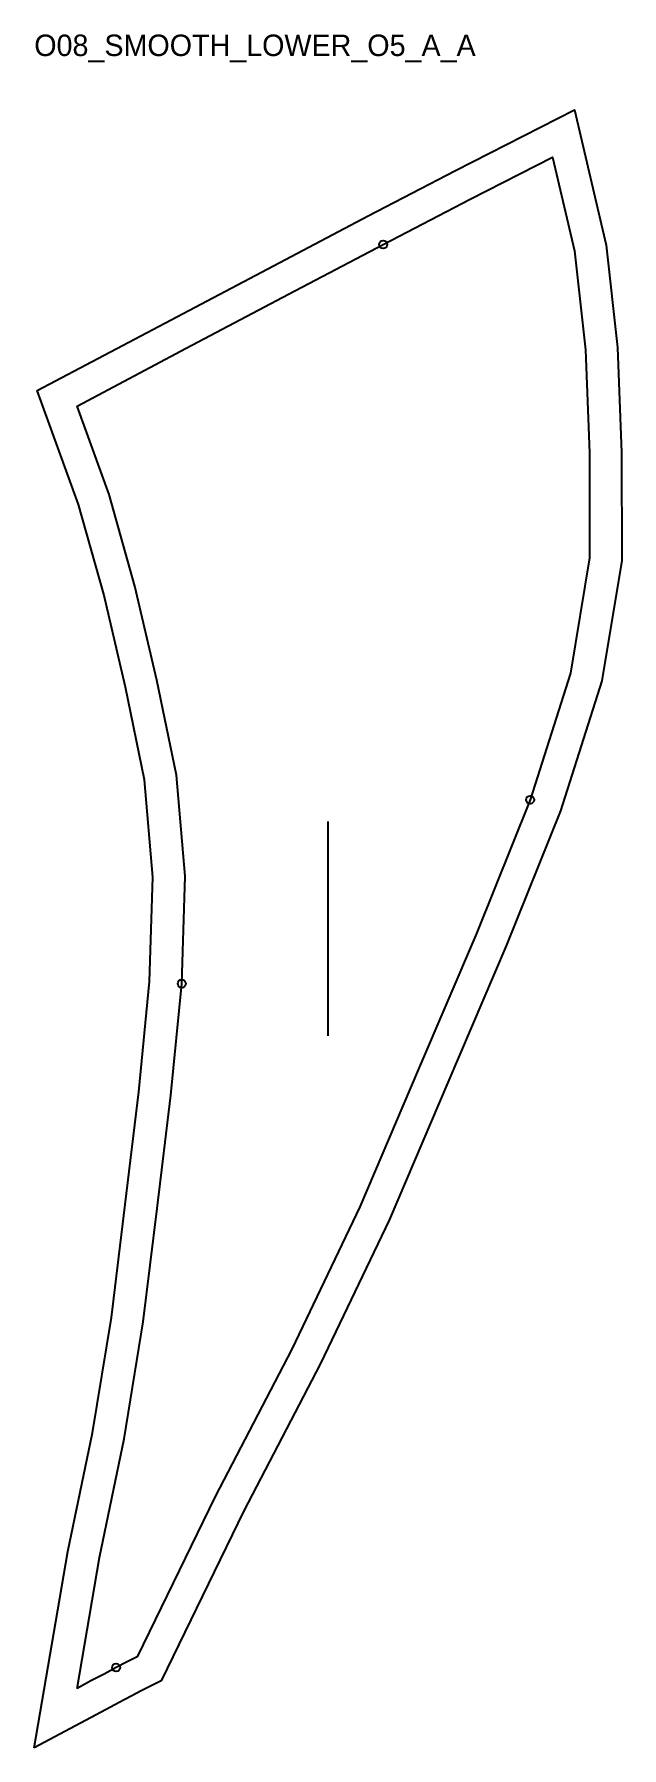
# Model space of a CAD drawing. Header units: millimetres. Extents: x -16 to 203, y -22 to 617.
import ezdxf

# ---------------------------------------------------------------- set-up
doc = ezdxf.new("R2010")
doc.units = ezdxf.units.MM
for name, color, linetype in [('CUT', 1, 'Continuous'), ('GRAIN', 3, 'Continuous'), ('ID', 7, 'Continuous'), ('NOTCH', 2, 'Continuous'), ('SEAM', 5, 'Continuous')]:
    doc.layers.add(name, color=color, linetype=linetype)

msp = doc.modelspace()

# ---------------------------------------------------------------- linework, layer by layer
at = {"layer": 'CUT'}
msp.add_lwpolyline([(-15.97, -22.14), (-3.43, 50.99), (5.72, 95.31), (12.82, 138.35), (17.94, 180.39), (23.04, 222.47), (27.06, 263.57), (28.31, 302.55), (25.17, 338.78), (18.01, 373.4), (9.96, 408.02), (0.52, 441.56), (-14.84, 483.96), (35.12, 510.37), (73.3, 530.51), (108.64, 549.09), (141.18, 566.06), (185.58, 588.74), (197.4, 538.2), (201.64, 500.02), (203.15, 460.95), (203.21, 420.58), (195.8, 375.79), (180.32, 327.32), (160.13, 276.93), (138.3, 225.91), (116.47, 174.63), (90.88, 121.1), (62.21, 66.21), (31.39, 2.84), (24.15, -0.78), (20.18, -2.87), (15.69, -5.25), (10.83, -7.82), (-15.97, -22.14)], close=True, dxfattribs=at)
at = {"layer": 'GRAIN'}
msp.add_line((93.62, 243.3), (93.62, 323.3), dxfattribs=at)
at = {"layer": 'NOTCH'}
for centre in [(114.21, 538.46), (169.02, 331.38), (39.04, 262.79), (14.58, 7.74)]:
    msp.add_circle(centre, 1.5, dxfattribs=at)
at = {"layer": 'SEAM'}
msp.add_lwpolyline([(0, 0), (8.36, 48.77), (17.52, 93.12), (24.7, 136.64), (29.86, 178.94), (34.97, 221.17), (39.04, 262.79), (40.32, 302.88), (37.06, 340.52), (29.73, 375.98), (21.59, 411), (11.96, 445.23), (0, 478.23), (40.73, 499.76), (78.9, 519.89), (114.21, 538.46), (146.69, 555.39), (177.38, 571.08), (185.55, 536.16), (189.67, 499.13), (191.15, 460.71), (191.2, 421.56), (184.1, 378.61), (169.02, 331.38), (149.04, 281.52), (127.27, 230.62), (105.53, 179.57), (80.15, 126.47), (51.49, 71.61), (22.38, 11.75), (18.67, 9.89), (14.58, 7.74), (10.08, 5.35), (5.2, 2.78)], close=True, dxfattribs=at)

# ---------------------------------------------------------------- texts
at = {"layer": 'ID'}
msp.add_text('O08_SMOOTH_LOWER_O5_A_A', height=8, dxfattribs=at).set_placement((-15.97, 608.74))

doc.saveas('drawing.dxf')
